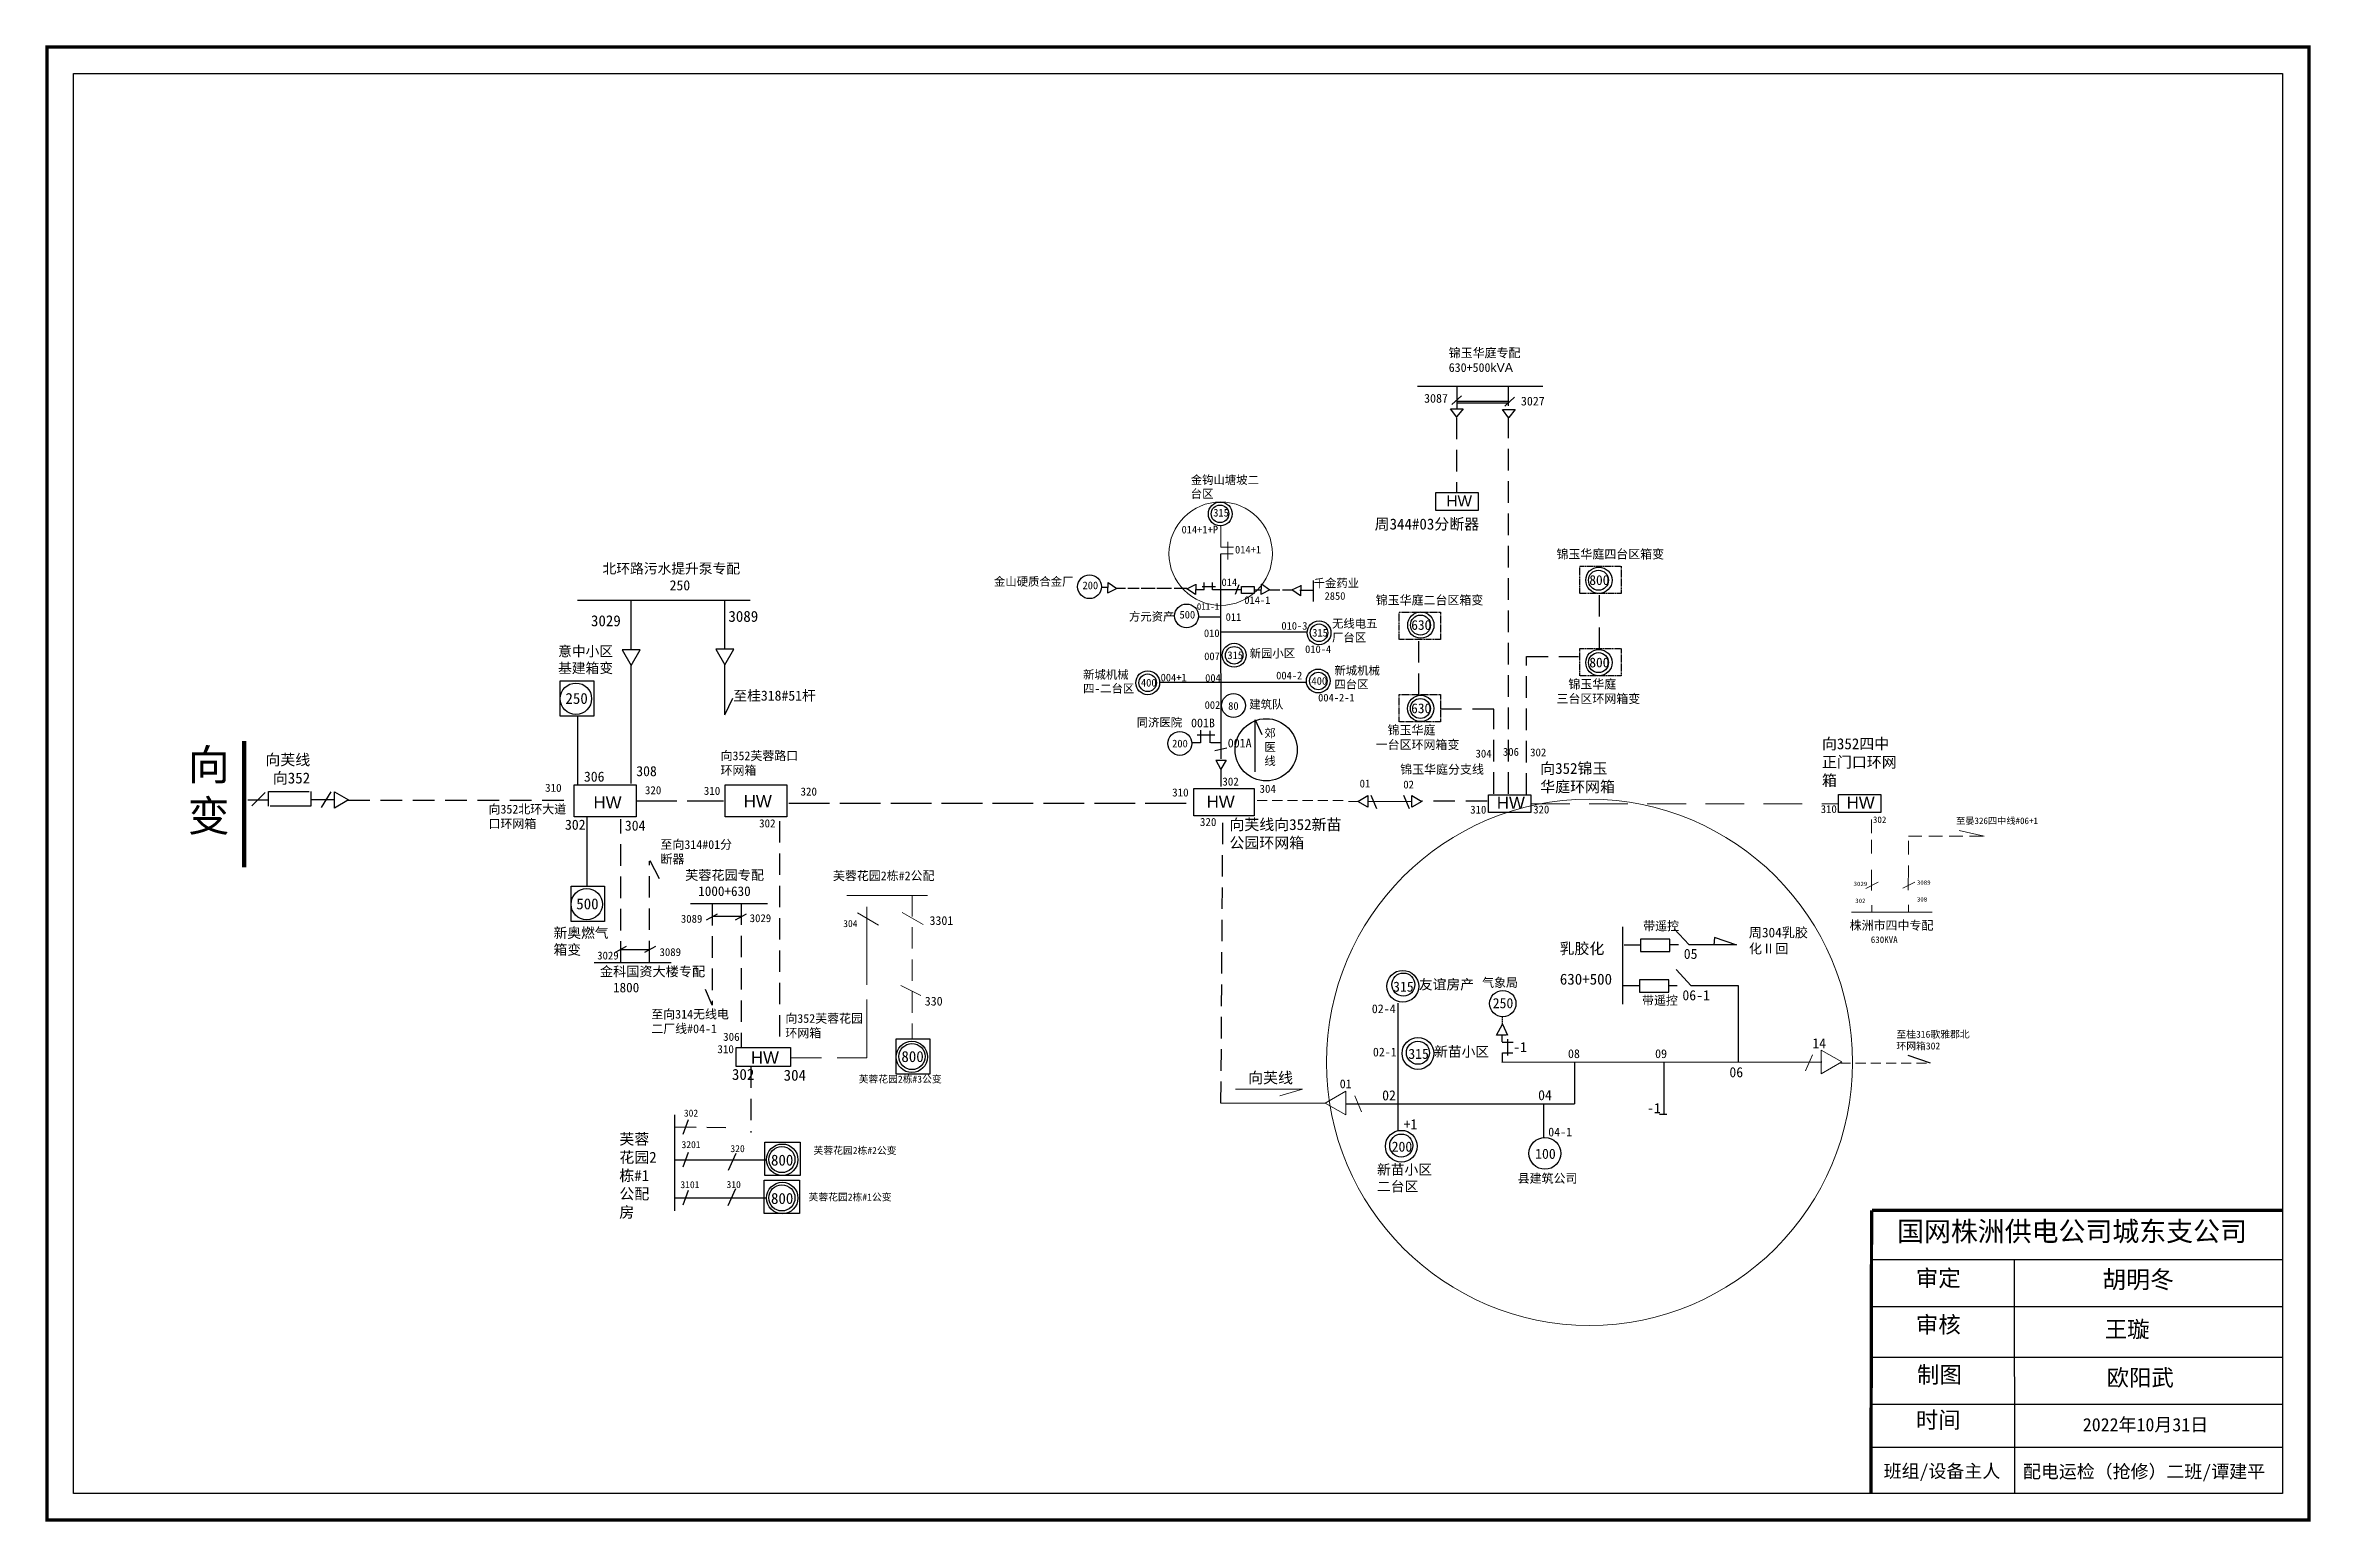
# Model space of a CAD drawing. Extents: x -26 to 491, y -10 to 326.
import ezdxf

# ---------------------------------------------------------------- set-up
doc = ezdxf.new("R2010")
doc.units = 0
doc.header["$LTSCALE"] = 0.774411
for name, pattern in [('ACAD_ISO02W100', [15, 12, -3]), ('DASHED2', [9.525, 6.35, -3.175]), ('HIDDEN2', [0.1875, 0.125, -0.0625])]:
    doc.linetypes.add(name, pattern=pattern)
doc.layers.get('0').update_dxf_attribs({"linetype": 'CONTINUOUS'})
doc.layers.add('0-RefEdit0', color=7, linetype='CONTINUOUS')
doc.styles.add('字体', font='KTGB2312.ttf', dxfattribs={"height": 2.5})
doc.styles.add('宋体_txtstyle_0.00_0_0', font='')
doc.styles.add('宋体_txtstyle_1.00_0_0', font='SIMSUN.TTC', dxfattribs={"height": 1})
doc.styles.add('宋体_txtstyle_1.50_0_0', font='SIMSUN.TTC', dxfattribs={"height": 1.5})
doc.styles.add('宋体_txtstyle_1.60_0_0', font='', dxfattribs={"height": 1.6})
doc.styles.add('宋体_txtstyle_1.75_0_0', font='SIMSUN.TTC', dxfattribs={"height": 1.748})
doc.styles.add('宋体_txtstyle_1.90_0_0', font='SIMSUN.TTC', dxfattribs={"height": 1.9})
doc.styles.add('宋体_txtstyle_150.00_0_0150', font='SIMSUN.TTC', dxfattribs={"height": 150})
doc.styles.add('宋体_txtstyle_2.00_0_0', font='', dxfattribs={"height": 2})
doc.styles.add('宋体_txtstyle_2.30_0_0', font='', dxfattribs={"height": 2.3})
doc.styles.add('宋体_txtstyle_2.50_0_0', font='SIMSUN.TTC', dxfattribs={"height": 2.5})
doc.styles.add('宋体_txtstyle_200.00_0_0200', font='', dxfattribs={"height": 200})
doc.styles.add('宋体_txtstyle_3.00_0_0', font='SIMSUN.TTC', dxfattribs={"height": 3})
doc.styles.add('宋体_txtstyle_3.75_0_0', font='SIMSUN.TTC', dxfattribs={"height": 3.750521})
doc.styles.add('宋体_txtstyle_300.00_0_0300', font='SIMSUN.TTC', dxfattribs={"height": 300})
doc.styles.add('宋体_txtstyle_4.00_0_0', font='SIMSUN.TTC', dxfattribs={"height": 4})
doc.styles.add('宋体_txtstyle_4.50_0_0', font='SIMSUN.TTC', dxfattribs={"height": 4.500625})
doc.styles.get('宋体_txtstyle_0.00_0_0').set_extended_font_data('宋体')
doc.styles.get('宋体_txtstyle_1.60_0_0').set_extended_font_data('宋体')
doc.styles.get('宋体_txtstyle_2.00_0_0').set_extended_font_data('宋体')
doc.styles.get('宋体_txtstyle_2.30_0_0').set_extended_font_data('宋体')
doc.styles.get('宋体_txtstyle_200.00_0_0200').set_extended_font_data('宋体')

msp = doc.modelspace()

# ---------------------------------------------------------------- linework, layer by layer
at = {"color": 0, "linetype": 'Continuous'}
for p, q in [((286.86, 248.51), (315.42, 248.51)), ((295.84, 248.48), (295.84, 243.34)), ((295.82, 241.4), (294.35, 243.37)), ((294.35, 243.37), (297.3, 243.37)), ((296.93, 246.3), (294.72, 244.3)), ((297.3, 243.37), (295.82, 241.56)), ((296.06, 245.05), (307.65, 245.05)), ((296.06, 244.67), (307.65, 244.67)), ((306.22, 243.19), (309.17, 243.19)), ((307.7, 241.22), (306.22, 243.19)), ((309, 245.96), (306.8, 243.96)), ((309.17, 243.19), (307.7, 241.39)), ((95.23, 199.68), (134.65, 199.68)), ((107.46, 188.58), (107.46, 199.55)), ((128.83, 188.72), (128.83, 199.7)), ((107.45, 157.87), (107.45, 184.9)), ((128.83, 173.54), (128.83, 185.04)), ((138.61, 130.45), (121.05, 130.45)), ((124.63, 126.81), (127.15, 128.18)), ((132.42, 127.51), (125.96, 127.51)), ((131.27, 126.81), (133.79, 128.18)), ((106.36, 120.71), (103.84, 119.33)), ((105.22, 120.01), (111.68, 120.01)), ((113, 120.71), (110.49, 119.33)), ((99.03, 117.07), (116.59, 117.07))]:
    msp.add_line(p, q, dxfattribs=at)
at = {"color": 0, "linetype": 'DASHED2'}
for p, q in [((307.63, 155.52), (307.63, 248.51)), ((328.4, 188.57), (328.4, 201.06)), ((311.72, 186.81), (323.62, 186.81)), ((311.73, 155.31), (311.73, 186.81)), ((304.3, 155.52), (304.3, 174.86)), ((105.09, 116.98), (105.09, 149.76)), ((111.65, 117.09), (111.65, 140.2)), ((125.99, 130.43), (125.99, 107.32)), ((132.55, 130.54), (132.55, 97.76)), ((134.78, 93.35), (134.78, 78.26))]:
    msp.add_line(p, q, dxfattribs=at)
at = {"linetype": 'DASHED2'}
for p, q in [((295.77, 241.34), (295.77, 224.31)), ((287.17, 178.08), (287.17, 190.57)), ((304.3, 174.86), (292, 174.86)), ((241.96, 161.16), (241.96, 157.23)), ((42.94, 154.07), (94.2, 154.07)), ((242.03, 85), (242.47, 150.51)), ((302.77, 153.84), (287.84, 153.82)), ((141.29, 149.31), (141.29, 97.9)), ((117.36, 79.57), (129.1, 79.45))]:
    msp.add_line(p, q, dxfattribs=at)
at = {"color": 7, "linetype": 'Continuous', "lineweight": 0, "ltscale": 0.375205}
msp.add_line((241.98, 211.8), (241.98, 216.62), dxfattribs=at)
at = {"color": 7, "linetype": 'Continuous', "lineweight": 0, "ltscale": 0.14588}
for p, q in [((243.63, 213.03), (243.63, 209)), ((241.96, 210.3), (244.83, 210.3)), ((241.98, 211.8), (244.87, 211.8))]:
    msp.add_line(p, q, dxfattribs=at)
at = {"linetype": 'Continuous'}
for p, q in [((242, 202.51), (241.96, 210.3)), ((216.27, 202.58), (214.91, 202.58)), ((216.25, 201.29), (216.33, 203.7)), ((216.33, 203.7), (218.29, 202.34)), ((218.29, 202.34), (216.33, 201.37)), ((220.27, 202.37), (218.18, 202.37)), ((223.39, 202.37), (220.79, 202.37)), ((226.98, 202.37), (223.85, 202.37)), ((230.73, 202.37), (227.38, 202.37)), ((234.26, 202.37), (231.37, 202.37)), ((234.23, 202.31), (236.19, 203.29)), ((236.19, 200.96), (234.23, 202.31)), ((236.28, 203.37), (236.19, 200.96)), ((238.21, 202.08), (236.47, 202.08)), ((237.75, 202.83), (240.81, 202.83)), ((238.21, 202.08), (238.21, 203.75)), ((240.06, 202.08), (240.06, 203.75)), ((241.97, 202.08), (240.06, 202.08)), ((246.66, 202.08), (242.12, 202.08)), ((245.31, 201.06), (246.17, 203.29)), ((249.63, 202.08), (251.19, 202.08)), ((251.16, 200.96), (251.24, 203.37)), ((251.24, 203.41), (253.2, 202.06)), ((253.2, 202.06), (251.24, 201.08)), ((253.21, 202.03), (255.47, 202.03)), ((256.1, 202.03), (258.19, 202.03)), ((258.21, 202.03), (260.17, 203)), ((260.17, 200.67), (258.21, 202.03)), ((262.95, 201.9), (260.04, 201.9)), ((260.26, 203.08), (260.17, 200.67)), ((263.15, 199.37), (263.15, 204.16)), ((236.85, 195.92), (242, 195.92)), ((241.98, 192.47), (261.64, 192.47)), ((128.86, 173.52), (130.7, 177.36)), ((95.21, 173.34), (95.21, 157.63)), ((249.85, 160.56), (249.85, 172.4)), ((249.85, 172.4), (251.38, 169.09)), ((237.34, 167.13), (235.34, 167.13)), ((236.61, 168.96), (240.63, 168.96)), ((237.34, 170.05), (237.34, 167.13)), ((239.53, 167.13), (239.53, 169.87)), ((242.09, 167.13), (239.72, 167.13)), ((240.59, 165.37), (243.4, 166.01)), ((240.83, 163.17), (243.24, 163.17)), ((241.96, 161.16), (240.91, 163.09)), ((243.24, 163.17), (241.96, 161.16)), ((23.96, 155.79), (20.97, 152.79)), ((36.87, 152.37), (39.06, 155.99)), ((39.78, 152.22), (39.78, 155.99)), ((39.78, 155.99), (43.01, 154.17)), ((34.41, 154.24), (39.67, 154.24)), ((43.01, 154.17), (39.78, 152.22)), ((97.37, 150.17), (97.37, 134.46)), ((111.7, 140.31), (113.83, 136.19)), ((125.99, 107.32), (124.44, 110.93)), ((117.34, 82.28), (117.34, 60.39)), ((120.45, 81.17), (119.27, 77.8)), ((120.45, 73.72), (119.27, 70.34)), ((131.37, 73.5), (129.63, 69.58)), ((117.36, 72.01), (128.11, 72.01)), ((128.11, 72.01), (138.31, 72.01)), ((117.36, 63.36), (128.11, 63.36)), ((120.45, 65.07), (119.27, 61.69)), ((128.11, 63.36), (138.31, 63.36)), ((131.27, 65.44), (129.52, 61.52)), ((390.51, 49.28), (484.07, 49.28)), ((422.98, 49.27), (423.06, -4.05)), ((390.51, 38.62), (484.07, 38.62)), ((390.51, 27), (484.07, 27)), ((390.51, 16.34), (484.07, 16.34)), ((390.63, 6.49), (484.19, 6.49))]:
    msp.add_line(p, q, dxfattribs=at)
for p, q in [((242.04, 163.49), (241.97, 202.5)), ((242.11, 181.01), (261.33, 181.01)), ((276.21, 155.21), (277.52, 152.15)), ((283.63, 155.2), (284.94, 152.14))]:
    msp.add_line(p, q)
at = {"linetype": 'ByBlock'}
msp.add_line((241.97, 180.94), (227.89, 180.94), dxfattribs=at)
at = {"linetype": 'ACAD_ISO02W100'}
for p, q in [((24.72, 154.06), (20.04, 154.06)), ((108.62, 153.92), (128.54, 153.92)), ((143.45, 153.41), (235.32, 153.41))]:
    msp.add_line(p, q, dxfattribs=at)
at = {"linetype": 'DASHED2', "lineweight": 0, "ltscale": 0.469727}
for p, q in [((250.25, 153.97), (270.71, 153.97)), ((273.26, 153.79), (271.11, 153.8))]:
    msp.add_line(p, q, dxfattribs=at)
at = {"linetype": 'Continuous', "lineweight": 0, "ltscale": 0.459893}
msp.add_line((285.56, 153.81), (275.57, 153.81), dxfattribs=at)
at = {"color": 7, "linetype": 'DASHED2', "lineweight": 0, "ltscale": 1.798298}
msp.add_line((312.74, 153.26), (382.89, 153.26), dxfattribs=at)
at = {"color": 7, "linetype": 'DASHED2', "lineweight": 0, "ltscale": 0.629574}
for p, q in [((390.43, 141.92), (390.43, 151.3)), ((398.85, 141.7), (398.85, 145.84)), ((398.85, 145.84), (416.1, 145.84))]:
    msp.add_line(p, q, dxfattribs=at)
at = {"color": 7, "linetype": 'Continuous', "lineweight": 0, "ltscale": 0.539758}
msp.add_line((416.1, 145.84), (410.42, 147.17), dxfattribs=at)
at = {"color": 7, "linetype": 'Continuous', "lineweight": 0, "ltscale": 0.282534}
for p, q in [((391.96, 135.34), (389.16, 133.93)), ((400.34, 135.41), (397.54, 133.99))]:
    msp.add_line(p, q, dxfattribs=at)
at = {"color": 7, "linetype": 'DASHED2', "lineweight": 0, "ltscale": 0.494567}
msp.add_line((390.44, 135.76), (390.44, 139.04), dxfattribs=at)
at = {"color": 7, "linetype": 'Continuous', "lineweight": 0, "ltscale": 0.91541}
for p, q in [((390.44, 135.76), (390.44, 133.46)), ((398.85, 139.16), (398.82, 133.52))]:
    msp.add_line(p, q, dxfattribs=at)
at = {"color": 7, "linetype": 'Continuous', "lineweight": 0, "ltscale": 1.436854}
msp.add_line((156.65, 132.35), (175.05, 132.35), dxfattribs=at)
at = {"color": 7, "linetype": 'ACAD_ISO02W100', "lineweight": 0, "ltscale": 1.436854}
for p, q in [((161.26, 116.41), (161.26, 132.21)), ((161.26, 95.28), (161.26, 116.41))]:
    msp.add_line(p, q, dxfattribs=at)
at = {"color": 7, "linetype": 'DASHED2', "lineweight": 0, "ltscale": 0.992415}
msp.add_line((171.61, 132.41), (171.61, 99.59), dxfattribs=at)
at = {"color": 7, "linetype": 'Continuous', "lineweight": 0, "ltscale": 1.121423}
for p, q in [((390.48, 130.15), (390.48, 128.51)), ((398.86, 130.22), (398.86, 128.58)), ((385.85, 128.54), (404.28, 128.5))]:
    msp.add_line(p, q, dxfattribs=at)
at = {"color": 7, "linetype": 'Continuous', "lineweight": 0, "ltscale": 0.992415}
for p, q in [((163.87, 125.58), (159.11, 128.36)), ((174.09, 125.69), (169.32, 128.47)), ((173.59, 109.52), (169.03, 111.8))]:
    msp.add_line(p, q, dxfattribs=at)
at = {"color": 0, "linetype": 'Continuous', "ltscale": 3.069814}
for p, q in [((333.71, 107.54), (333.71, 125.17)), ((337.73, 120.98), (333.99, 120.98)), ((337.5, 111.75), (333.76, 111.75)), ((282.48, 78.82), (282.48, 107.81)), ((304.87, 100.47), (306.28, 103)), ((307.2, 100.47), (304.87, 100.47)), ((306.16, 98.85), (308.69, 98.85)), ((306.18, 98.95), (306.18, 100.47)), ((306.28, 103), (307.4, 100.47)), ((307.38, 99.56), (307.38, 95.82)), ((306.21, 96.42), (306.21, 94.26)), ((306.26, 96.42), (308.59, 96.42)), ((322.67, 94.28), (322.67, 84.79)), ((270.68, 84.82), (322.69, 84.83))]:
    msp.add_line(p, q, dxfattribs=at)
at = {"linetype": 'Continuous', "ltscale": 3.069814}
for p, q in [((348.82, 121.05), (345.38, 124.72)), ((346.39, 121.05), (344.45, 121.05)), ((359.6, 121.05), (348.82, 121.05)), ((354.6, 122.74), (354.43, 121)), ((359.68, 121), (354.6, 122.74)), ((349.31, 111.74), (345.87, 115.42)), ((346.12, 111.74), (344.37, 111.75)), ((360.09, 111.74), (349.31, 111.74)), ((360.09, 94.42), (360.09, 111.74)), ((403.86, 94.1), (398.78, 95.84)), ((343.77, 82.37), (342.04, 82.37))]:
    msp.add_line(p, q, dxfattribs=at)
at = {"color": 7, "linetype": 'DASHED2', "lineweight": 0, "ltscale": 1.436854}
msp.add_line((143.87, 95.28), (161.26, 95.28), dxfattribs=at)
at = {"color": 7, "ltscale": 3.069814}
msp.add_line((379.1, 94.29), (306.1, 94.28), dxfattribs=at)
at = {"ltscale": 3.069814}
msp.add_line((343.05, 94.34), (343.05, 82.37), dxfattribs=at)
at = {"color": 7, "linetype": 'DASHED2', "lineweight": 0, "ltscale": 1.280363}
msp.add_line((376.93, 96.02), (375.36, 92.35), dxfattribs=at)
at = {"color": 7, "linetype": 'DASHED2', "lineweight": 0, "ltscale": 0.469727}
msp.add_line((383.34, 94.08), (403.81, 94.08), dxfattribs=at)
at = {"color": 7, "linetype": 'Continuous', "lineweight": 0, "ltscale": 1.250062}
for p, q in [((245.35, 88.13), (260.6, 88.13)), ((260.6, 88.13), (255.47, 86.63))]:
    msp.add_line(p, q, dxfattribs=at)
at = {"color": 7, "linetype": 'Continuous', "lineweight": 0, "ltscale": 3.069814}
msp.add_line((265.82, 85), (242.03, 85), dxfattribs=at)
at = {"color": 7, "linetype": 'DASHED2', "lineweight": 0, "ltscale": 3.069814}
msp.add_line((272.53, 86.66), (274.1, 82.98), dxfattribs=at)
at = {"color": 0, "ltscale": 3.069814}
msp.add_line((315.57, 84.83), (315.57, 77.24), dxfattribs=at)
at = {"linetype": 'Continuous', "const_width": 0.75}
msp.add_lwpolyline([(-25.79, 325.88), (490.24, 325.88), (490.24, -10.12), (-25.79, -10.12)], close=True, dxfattribs=at)
at = {"linetype": 'Continuous'}
for points in [[(-19.72, 319.81), (484.17, 319.81), (484.17, -4.05), (-19.72, -4.05)], [(291.04, 224.23), (300.68, 224.23), (300.68, 220.18), (291.04, 220.18)], [(246.69, 202.85), (249.63, 202.85), (249.63, 201.22), (246.69, 201.22)], [(98.96, 181.33), (98.96, 173.23), (91.3, 173.23), (91.3, 181.33)], [(94.5, 157.61), (108.6, 157.61), (108.6, 150.3), (94.5, 150.3)], [(128.9, 157.57), (143.01, 157.57), (143.01, 150.26), (128.9, 150.26)], [(235.82, 156.74), (249.61, 156.74), (249.61, 150.47), (235.82, 150.47)], [(101.42, 134.48), (101.42, 126.38), (93.77, 126.38), (93.77, 134.48)], [(175.59, 99.65), (175.59, 91.55), (167.94, 91.55), (167.94, 99.65)], [(137.94, 76.08), (146.05, 76.08), (146.05, 68.43), (137.94, 68.43)], [(137.81, 67.42), (145.91, 67.42), (145.91, 59.77), (137.81, 59.77)]]:
    msp.add_lwpolyline(points, close=True, dxfattribs=at)
at = {"color": 0, "linetype": 'Continuous'}
for points in [[(107.47, 184.82), (109.54, 188.4), (105.4, 188.4)], [(128.85, 184.97), (130.91, 188.55), (126.78, 188.55)], [(303.09, 155.29), (312.74, 155.29), (312.74, 151.24), (303.09, 151.24)], [(382.89, 155.35), (392.54, 155.35), (392.54, 151.3), (382.89, 151.3)]]:
    msp.add_lwpolyline(points, close=True, dxfattribs=at)
at = {"linetype": 'Continuous'}
for points, const_width in [([(19.17, 167.56), (19.19, 138.74)], 1), ([(390.45, 60.54), (390.3, -4.05)], 0.75), ([(390.51, 60.54), (484.07, 60.54)], 0.75)]:
    msp.add_lwpolyline(points, dxfattribs=dict(at, const_width=const_width))
at = {"linetype": 'ACAD_ISO02W100'}
msp.add_lwpolyline([(34.4, 156.07), (34.4, 152.73), (24.72, 152.73), (24.72, 156.07)], close=True, dxfattribs=at)
for points in [[(273.26, 153.79), (275.56, 155.12), (275.56, 152.46)], [(287.86, 153.81), (285.56, 152.48), (285.56, 155.14)]]:
    msp.add_lwpolyline(points, close=True)
at = {"linetype": 'Continuous', "ltscale": 3.069814}
for points in [[(344.45, 122.35), (337.73, 122.35), (337.73, 119.53), (344.45, 119.53)], [(344.22, 113.13), (337.5, 113.13), (337.5, 110.3), (344.22, 110.3)]]:
    msp.add_lwpolyline(points, close=True, dxfattribs=at)
at = {"color": 0}
msp.add_lwpolyline([(131.47, 97.68), (143.82, 97.68), (143.82, 93.35), (131.47, 93.35)], close=True, dxfattribs=at)
at = {"color": 7, "linetype": 'Continuous', "lineweight": 0, "ltscale": 1.280363}
msp.add_lwpolyline([(383.64, 94.37), (378.97, 97.07), (378.97, 91.68)], close=True, dxfattribs=at)
at = {"color": 7, "linetype": 'Continuous', "lineweight": 0, "ltscale": 3.069814}
msp.add_lwpolyline([(265.82, 85), (270.49, 87.7), (270.49, 82.31)], close=True, dxfattribs=at)
at = {"color": 12, "linetype": 'Continuous', "lineweight": 0, "ltscale": 0.625342, "true_color": 0xc00000}
msp.add_circle((241.96, 210.3), 11.79, dxfattribs=at)
at = {"linetype": 'Continuous'}
for centre, radius in [((241.87, 219.36), 2.72), ((241.79, 219.39), 2), ((212.05, 202.77), 2.72), ((234.18, 196.09), 2.72), ((264.4, 192.26), 2.72), ((264.4, 192.26), 2), ((245.04, 187.13), 2.72), ((245.04, 187.13), 2), ((225.32, 180.86), 2.72), ((225.32, 180.86), 2), ((264.22, 181.26), 2.72), ((264.22, 181.26), 2), ((94.87, 177.21), 3.58), ((244.87, 175.66), 2.72), ((232.64, 167.02), 2.72), ((97.34, 130.35), 3.58), ((171.51, 95.52), 3.58), ((171.54, 95.6), 2.98), ((141.94, 72.07), 3.58), ((141.86, 72.1), 2.98), ((141.94, 63.33), 3.58), ((141.86, 63.36), 2.98)]:
    msp.add_circle(centre, radius, dxfattribs=at)
at = {"color": 0}
for centre, radius in [((328.24, 204.24), 3), ((328.15, 204.24), 2.28), ((328.24, 185.45), 3), ((328.15, 185.45), 2.28)]:
    msp.add_circle(centre, radius, dxfattribs=at)
for centre, radius in [((287.62, 194.01), 3), ((287.54, 194.01), 2.28), ((287.6, 174.99), 3), ((287.51, 174.99), 2.28)]:
    msp.add_circle(centre, radius)
at = {"color": 12, "linetype": 'Continuous', "true_color": 0xc00000}
msp.add_circle((252.34, 165.57), 7.09, dxfattribs=at)
at = {"color": 12, "linetype": 'Continuous', "lineweight": 0, "ltscale": 1.250062, "true_color": 0xc00000}
msp.add_circle((326.1, 94.28), 60, dxfattribs=at)
at = {"color": 0, "linetype": 'Continuous'}
for centre, radius in [((283.5, 111.63), 3.63), ((283.63, 112.02), 2.63), ((286.97, 96.31), 3.63), ((286.96, 96.47), 2.63), ((283.17, 75.14), 3.63), ((283.15, 75.3), 2.63), ((315.92, 73.51), 3.63)]:
    msp.add_circle(centre, radius, dxfattribs=at)
at = {"color": 0, "ltscale": 3.069814}
msp.add_circle((306.32, 107.67), 3, dxfattribs=at)
at = {"layer": '0-RefEdit0', "color": 0, "linetype": 'HIDDEN2', "ltscale": 3.069814}
msp.add_line((306.23, 102.97), (306.23, 104.75), dxfattribs=at)
at = {"layer": '0-RefEdit0', "color": 0, "linetype": 'HIDDEN2', "ltscale": 2}
for points in [[(323.91, 207.45), (333.3, 207.45), (333.3, 201.25), (323.91, 201.25)], [(323.91, 188.65), (333.3, 188.65), (333.3, 182.45), (323.91, 182.45)]]:
    msp.add_lwpolyline(points, close=True, dxfattribs=at)
at = {"layer": '0-RefEdit0', "linetype": 'HIDDEN2', "ltscale": 2}
for points in [[(282.67, 196.96), (292.07, 196.96), (292.07, 190.76), (282.67, 190.76)], [(282.67, 178.16), (292.07, 178.16), (292.07, 171.97), (282.67, 171.97)]]:
    msp.add_lwpolyline(points, close=True, dxfattribs=at)

# ---------------------------------------------------------------- texts
at = {"color": 0, "attachment_point": 1, "style": '宋体_txtstyle_0.00_0_0'}
for s, insert, char_height, width in [('{\\H0.8696x;锦玉华庭专配\\P630+500\\fArial|b0|i0|c0|p32;kVA\\fSimSun|b0|i0|c134|p2;}', (293.98, 257.09), 2.3, 26.9015), ('{\\fSimSun|b0|i0|c134|p2;\\H0.8x;3087}', (288.36, 246.73), 2.5, 15.1529), ('{\\fSimSun|b0|i0|c134|p2;\\H0.8x;3027}', (310.45, 246.1), 2.5, 15.1529), ('{\\H0.8696x;锦玉华庭四台区箱变}', (318.56, 211.19), 2.3, 26.9015), ('{\\fNSimSun|b0|i0|c134|p49;800}', (326.06, 205.4), 2.2343, 14.7466), ('{\\fNSimSun|b0|i0|c134|p49;800}', (326.06, 186.6), 2.2343, 14.7466), ('  锦玉华庭\\P三台区环网箱变', (318.56, 181.54), 2, 21.2793), ('向352芙蓉路口环网箱', (127.87, 165.2), 2, 18.9878), ('{\\fArial|b0|i0|c0|p32;HW}', (133.16, 155.22), 2.75, 8.399), ('向352北环大道口环网箱', (74.93, 153.02), 2, 18.9878), ('{\\fArial|b0|i0|c0|p32;HW}', (98.89, 154.95), 2.75, 8.399), ('至向314#01分断器', (114.16, 144.96), 2, 18.9878), ('{\\fSimSun|b0|i0|c134|p2;\\H0.88x;  芙蓉花园专配\\P    1000+630}', (116.79, 138.09), 2.5, 26.5534), ('{\\fSimSun|b0|i0|c134|p2;\\H0.72x;3089}', (118.82, 127.92), 2.5, 21.8167), ('{\\fSimSun|b0|i0|c134|p2;\\H0.72x;3029}', (134.52, 128.06), 2.5, 21.8167), ('{\\fSimSun|b0|i0|c134|p2;\\H0.72x;3029}', (99.73, 119.54), 2.5, 21.8167), ('{\\fSimSun|b0|i0|c134|p2;\\H0.72x;3089}', (113.95, 120.33), 2.5, 21.8167), ('\\pt15;{\\H0.88x;  金科国资大楼专配\\P\\ptz;    1800}', (97.35, 116.11), 2.5, 28.9079), ('630+500', (319.33, 114.5), 2.5, 15.1529), ('315', (281.29, 112.69), 2.3, 13.3729), ('友谊房产', (287.18, 113.2), 2.3, 16.4292), ('至向314无线电二厂线#04-1', (112.06, 106.27), 2, 18.9878), ('向352芙蓉花园环网箱', (142.65, 105.29), 2, 18.9878), ('新苗小区', (290.65, 97.87), 2.3, 16.4292), ('{\\fSimSun|b0|i0|c134|p2;-1}', (308.68, 98.9), 2.3, 4.8377), ('{\\fArial|b0|i0|c0|p32;HW}', (134.79, 96.76), 2.75, 8.399), ('315', (284.76, 97.37), 2.3, 13.3729), ('{\\fSimSun|b0|i0|c134|p2;+1}', (283.69, 81.31), 2.3, 4.8377), ('{\\fSimSun|b0|i0|c134|p2;200}', (280.96, 76.2), 2.3, 13.3729), ('100', (313.7, 74.57), 2.3, 13.3729), ('{\\fSimSun|b0|i0|c134|p2;新苗小区二台区}', (277.62, 70.97), 2.3, 13.7046)]:
    msp.add_mtext(s, dxfattribs=dict(at, insert=insert, char_height=char_height, width=width))
at = {"attachment_point": 1}
for s, insert, char_height, width, style in [('金钩山塘坡二台区', (235.14, 228.08), 1.9, 15.9951, '宋体_txtstyle_0.00_0_0'), ('{\\fArial|b0|i0|c0|p32;\\H1.563x;HW}', (293.47, 223.58), 1.6, 17.5774, '宋体_txtstyle_0.00_0_0'), ('315', (240.26, 220.52), 1.748, 3.6767, '宋体_txtstyle_0.00_0_0'), ('  周344#03分断器', (273.68, 218.31), 2.5, 33.4706, '宋体_txtstyle_0.00_0_0'), ('014+1+P', (233.03, 216.66), 1.748, 12.4862, '宋体_txtstyle_0.00_0_0'), ('014+1', (245.23, 212.09), 1.748, 12.4862, '宋体_txtstyle_0.00_0_0'), ('金山硬质合金厂', (190.23, 204.88), 1.9, 20.1945, '宋体_txtstyle_0.00_0_0'), ('200', (210.44, 203.94), 1.748, 3.6767, '宋体_txtstyle_0.00_0_0'), ('014', (242.15, 204.65), 1.748, 12.4862, '宋体_txtstyle_0.00_0_0'), ('千金药业', (263.17, 204.53), 1.9, 15.9951, '宋体_txtstyle_0.00_0_0'), ('{\\fSimSun|b0|i0|c134|p2;方元资产}', (221.04, 196.9), 1.9, 15.5636, '宋体_txtstyle_0.00_0_0'), ('500', (232.57, 197.26), 1.748, 3.6767, '宋体_txtstyle_0.00_0_0'), ('011-1', (236.52, 199), 1.5, 3.6767, '宋体_txtstyle_1.50_0_0'), ('011', (243.09, 196.72), 1.748, 3.6767, '宋体_txtstyle_0.00_0_0'), ('014-1', (247.35, 200.58), 1.748, 12.4862, '宋体_txtstyle_0.00_0_0'), ('2850', (265.66, 201.53), 1.748, 3.6767, '宋体_txtstyle_0.00_0_0'), ('{\\H0.8696x;锦玉华庭二台区箱变}', (277.32, 200.7), 2.3, 26.9015, '宋体_txtstyle_0.00_0_0'), ('010', (238.14, 193.03), 1.748, 3.6767, '宋体_txtstyle_0.00_0_0'), ('010-3', (255.81, 194.71), 1.748, 3.6767, '宋体_txtstyle_0.00_0_0'), ('315', (262.85, 193.14), 1.748, 3.6767, '宋体_txtstyle_0.00_0_0'), ('无线电五厂台区', (267.36, 195.3), 1.9, 11.5862, '宋体_txtstyle_0.00_0_0'), ('{\\fNSimSun|b0|i0|c134|p49;630}', (285.44, 195.16), 2.2343, 14.7466, '宋体_txtstyle_0.00_0_0'), ('007', (238.2, 187.77), 1.748, 3.6767, '宋体_txtstyle_0.00_0_0'), ('315', (243.49, 188.01), 1.748, 3.6767, '宋体_txtstyle_0.00_0_0'), ('新园小区', (248.56, 188.5), 1.9, 15.9951, '宋体_txtstyle_0.00_0_0'), ('010-4', (261.22, 189.39), 1.748, 3.6767, '宋体_txtstyle_0.00_0_0'), ('{\\fSimSun|b0|i0|c134|p2;新城机械四-二台区}', (210.58, 183.66), 1.9, 11.773, '宋体_txtstyle_0.00_0_0'), ('400', (223.77, 181.74), 1.748, 3.6767, '宋体_txtstyle_0.00_0_0'), ('004+1', (228.26, 182.93), 1.748, 3.6767, '宋体_txtstyle_0.00_0_0'), ('004', (238.42, 182.82), 1.748, 3.6767, '宋体_txtstyle_0.00_0_0'), ('004-2', (254.62, 183.39), 1.748, 3.6767, '宋体_txtstyle_0.00_0_0'), ('400', (262.67, 182.15), 1.748, 3.6767, '宋体_txtstyle_1.75_0_0'), ('新城机械四台区', (267.91, 184.6), 1.9, 12.4862, '宋体_txtstyle_0.00_0_0'), ('250', (92.48, 178.53), 2.5, 4.8377, '宋体_txtstyle_0.00_0_0'), ('002', (238.3, 176.65), 1.748, 12.4862, '宋体_txtstyle_0.00_0_0'), ('80', (243.67, 176.44), 1.748, 3.6767, '宋体_txtstyle_0.00_0_0'), ('建筑队', (248.48, 176.87), 1.9, 12.4862, '宋体_txtstyle_0.00_0_0'), ('004-2-1', (264.19, 178.34), 1.748, 3.6767, '宋体_txtstyle_0.00_0_0'), ('{\\fNSimSun|b0|i0|c134|p49;630}', (285.42, 176.15), 2.2343, 14.7466, '宋体_txtstyle_0.00_0_0'), ('同济医院', (222.8, 172.75), 1.9, 12.4862, '宋体_txtstyle_0.00_0_0'), ('001B', (235.2, 172.7), 2, 16.1729, '宋体_txtstyle_0.00_0_0'), ('  锦玉华庭\\P一台区环网箱变', (277.32, 171.06), 2, 21.2793, '宋体_txtstyle_0.00_0_0'), ('200', (230.89, 167.87), 1.748, 3.6767, '宋体_txtstyle_0.00_0_0'), ('001A', (243.57, 168.11), 2, 16.1729, '宋体_txtstyle_0.00_0_0'), ('锦玉华庭分支线', (282.92, 162.09), 2, 21.2793, '宋体_txtstyle_0.00_0_0'), ('{\\fSimSun|b0|i0|c134|p2;310}', (87.85, 157.82), 1.84, 4.8234, '宋体_txtstyle_0.00_0_0'), ('{\\fSimSun|b0|i0|c134|p2;320}', (110.61, 157.27), 1.84, 4.8234, '宋体_txtstyle_0.00_0_0'), ('{\\fSimSun|b0|i0|c134|p2;310}', (124.05, 157.13), 1.84, 4.8234, '宋体_txtstyle_0.00_0_0'), ('{\\fSimSun|b0|i0|c134|p2;320}', (146.11, 156.96), 1.84, 4.8234, '宋体_txtstyle_0.00_0_0'), ('{\\fSimSun|b0|i0|c134|p2;310}', (230.89, 156.76), 1.84, 4.8234, '宋体_txtstyle_0.00_0_0'), ('{\\fArial|b0|i0|c0|p32;HW}', (238.76, 155.1), 2.75, 8.399, '宋体_txtstyle_0.00_0_0'), ('{\\fSimSun|b0|i0|c134|p2;302}', (242.34, 159.24), 1.84, 4.8234, '宋体_txtstyle_0.00_0_0'), ('{\\fSimSun|b0|i0|c134|p2;304}', (250.81, 157.59), 1.84, 4.8234, '宋体_txtstyle_0.00_0_0'), ('{\\H0.72x;01}', (273.65, 158.77), 2.5, 21.8167, '宋体_txtstyle_0.00_0_0'), ('{\\H0.72x;02}', (283.61, 158.54), 2.5, 21.8167, '宋体_txtstyle_0.00_0_0'), ('{\\fSimSun|b0|i0|c134|p2;320}', (237.23, 150.02), 1.84, 4.8234, '宋体_txtstyle_0.00_0_0'), ('{\\fSimSun|b0|i0|c134|p2;向芙线向352新苗公园环网箱}', (243.95, 149.77), 2.5, 25.9984, '宋体_txtstyle_0.00_0_0'), ('{\\fArial|b0|i0|c0|p32;HW}', (304.96, 154.86), 2.75, 8.399, '宋体_txtstyle_0.00_0_0'), ('{\\fArial|b0|i0|c0|p32;HW}', (384.76, 154.91), 2.75, 8.399, '宋体_txtstyle_0.00_0_0'), ('{\\fSimSun|b0|i0|c134|p2;302}', (136.66, 149.71), 1.84, 4.8234, '宋体_txtstyle_0.00_0_0'), ('500', (94.95, 131.68), 2.5, 4.8377, '宋体_txtstyle_0.00_0_0'), ('带遥控', (338.34, 126.38), 2, 16.4292, '宋体_txtstyle_0.00_0_0'), ('{\\fSimSun|b0|i0|c134|p2;\\H0.88x;周304乳胶化Ⅱ回}', (362.45, 124.99), 2.5, 16.4292, '宋体_txtstyle_0.00_0_0'), ('05', (347.6, 120.17), 2.3, 10.9633, '宋体_txtstyle_0.00_0_0'), ('气象局', (301.59, 113.44), 2, 16.4292, '宋体_txtstyle_2.00_0_0'), ('250', (304.02, 108.93), 2.3, 4.8377, '宋体_txtstyle_2.30_0_0'), ('带遥控', (338.08, 109.4), 2, 16.4292, '宋体_txtstyle_0.00_0_0'), ('06-1', (347.29, 110.74), 2.3, 4.8377, '宋体_txtstyle_0.00_0_0'), ('{\\fSimSun|b0|i0|c134|p2;306}', (128.46, 101.02), 1.84, 4.8234, '宋体_txtstyle_0.00_0_0'), ('{\\fSimSun|b0|i0|c134|p2;310}', (127.15, 98.21), 1.84, 4.8234, '宋体_txtstyle_0.00_0_0'), ('800', (169.12, 96.85), 2.5, 4.8377, '宋体_txtstyle_0.00_0_0'), ('06', (358.01, 93.18), 2.3, 4.8377, '宋体_txtstyle_0.00_0_0'), ('-1', (339.23, 84.98), 2.3, 4.8377, '宋体_txtstyle_0.00_0_0'), ('800', (139.37, 73.23), 2.5, 4.8377, '宋体_txtstyle_0.00_0_0'), ('800', (139.37, 64.49), 2.5, 4.8377, '宋体_txtstyle_0.00_0_0')]:
    msp.add_mtext(s, dxfattribs=dict(at, insert=insert, char_height=char_height, width=width, style=style))
at = {"linetype": 'Continuous'}
for s, insert, char_height, width, attachment_point, style in [('{\\fSimSun|b0|i0|c134|p2;\\C0;北环路污水提升泵专配\\P\\pi15.298;250}', (100.95, 208.07), 2.3, 35.1707, 1, '字体'), ('{\\fSimSun|b0|i0|c134|p2;3089}', (129.66, 197.25), 2.5, 28.7333, 1, '字体'), ('{\\fSimSun|b0|i0|c134|p2;3029}', (98.31, 196.25), 2.5, 28.7333, 1, '字体'), ('{\\fSimSun|b0|i0|c134|p2;\\C0;意中小区基建箱变}', (90.81, 189.2), 2.3, 15.0358, 1, '字体'), ('{\\fSimSun|b0|i0|c134|p2;\\C0;至桂318#51杆}', (130.8, 179.08), 2.3, 35.1707, 1, '字体'), ('{\\fSimSun|b0|i0|c134|p2;向\\P变}', (11.1, 165.65), 7, 46.6545, 2, '宋体_txtstyle_0.00_0_0'), ('{\\fSimSun|b0|i0|c134|p2;向芙线\\P 向352}', (24.03, 164.55), 2.5, 22.8827, 1, '宋体_txtstyle_0.00_0_0'), ('\\pxql;{\\fSimSun|b0|i0|c134|p2;\\C0;306}', (96.7, 160.6), 2.3, 35.1707, 1, '字体'), ('\\pxql;{\\fSimSun|b0|i0|c134|p2;\\C0;308}', (108.64, 161.85), 2.3, 35.1707, 1, '字体'), ('\\pxql;{\\fSimSun|b0|i0|c134|p2;\\C0;302}', (92.38, 149.63), 2.3, 35.1707, 1, '字体'), ('\\pxql;{\\fSimSun|b0|i0|c134|p2;\\C0;304}', (106.04, 149.43), 2.3, 35.1707, 1, '字体'), ('{\\fSimSun|b0|i0|c134|p2;\\C0;新奥燃气箱变}', (89.77, 124.96), 2.3, 15.0358, 1, '字体'), ('302', (130.47, 92.78), 2.5, 6.1108, 1, '宋体_txtstyle_0.00_0_0'), ('304', (142.26, 92.59), 2.5, 6.1108, 1, '宋体_txtstyle_0.00_0_0'), ('芙蓉花园2栋#1公配房', (104.78, 78.04), 2.5, 9.6858, 1, '宋体_txtstyle_0.00_0_0'), ('国网株洲供电公司城东支公司', (396.26, 57.99), 4.5006, 123.044, 1, '宋体_txtstyle_4.50_0_0'), ('审定', (400.55, 46.94), 3.751, 35.1971, 1, '宋体_txtstyle_0.00_0_0'), ('胡明冬', (443.06, 46.75), 4, 35.1971, 1, '宋体_txtstyle_4.00_0_0'), ('审核', (400.55, 36.34), 3.751, 35.1971, 1, '宋体_txtstyle_0.00_0_0'), ('王璇', (443.63, 35.28), 3.751, 35.1971, 1, '宋体_txtstyle_3.75_0_0'), ('制图', (400.8, 24.91), 3.751, 35.1971, 1, '宋体_txtstyle_0.00_0_0'), ('时间', (400.55, 14.59), 3.751, 35.1971, 1, '宋体_txtstyle_0.00_0_0')]:
    msp.add_mtext(s, dxfattribs=dict(at, insert=insert, char_height=char_height, width=width, attachment_point=attachment_point, style=style))
at = {"color": 2, "true_color": 0xffff00, "attachment_point": 1}
for s, insert, char_height, width, style in [('郊医线', (251.93, 170.29), 1.9, 3.5858, '宋体_txtstyle_1.90_0_0'), ('向芙线', (248.22, 92.02), 2.5, 25.9984, '宋体_txtstyle_2.50_0_0')]:
    msp.add_mtext(s, dxfattribs=dict(at, insert=insert, char_height=char_height, width=width, style=style))
at = {"color": 7, "attachment_point": 1}
for s, insert, char_height, width, style in [('{\\fSimSun|b0|i0|c134|p2;\\H0.72x;304}', (300.09, 165.6), 2.5, 21.8167, '宋体_txtstyle_0.00_0_0'), ('{\\fSimSun|b0|i0|c134|p2;\\H0.72x;306}', (306.33, 166), 2.5, 21.8167, '宋体_txtstyle_0.00_0_0'), ('{\\fSimSun|b0|i0|c134|p2;\\H0.72x;302}', (312.56, 165.88), 2.5, 21.8167, '宋体_txtstyle_0.00_0_0'), ('向352四中^M^J正门口环网箱', (379.13, 168.19), 2.5, 18.4531, '宋体_txtstyle_2.50_0_0'), ('{\\fSimSun|b0|i0|c134|p2;向352锦玉华庭环网箱}', (314.85, 162.57), 2.5, 18.4531, '宋体_txtstyle_2.50_0_0'), ('{\\fSimSun|b0|i0|c134|p2;\\H0.72x;310}', (298.89, 152.81), 2.5, 21.8167, '宋体_txtstyle_0.00_0_0'), ('{\\fSimSun|b0|i0|c134|p2;\\H0.72x;320}', (313.25, 152.85), 2.5, 21.8167, '宋体_txtstyle_2.50_0_0'), ('{\\fSimSun|b0|i0|c134|p2;\\H0.72x;310}', (378.84, 152.94), 2.5, 21.8167, '宋体_txtstyle_0.00_0_0'), ('304', (155.85, 126.73), 1.6, 18.5524, '宋体_txtstyle_0.00_0_0'), ('02-4', (276.43, 107.5), 2, 4.8377, '宋体_txtstyle_2.00_0_0'), ('14', (376.93, 99.78), 2.3, 4.8377, '宋体_txtstyle_2.30_0_0'), ('02-1', (276.68, 97.63), 2, 4.8377, '宋体_txtstyle_2.00_0_0'), ('08', (321.18, 97.25), 2, 4.8377, '宋体_txtstyle_2.00_0_0'), ('09', (341.06, 97.25), 2, 4.8377, '宋体_txtstyle_2.00_0_0'), ('芙蓉花园2栋#3公变', (159.37, 91.24), 1.6, 18.5524, '宋体_txtstyle_0.00_0_0'), ('02', (278.8, 87.9), 2.3, 4.8377, '宋体_txtstyle_2.30_0_0'), ('04', (314.38, 87.95), 2.3, 4.8377, '宋体_txtstyle_2.30_0_0'), ('302', (119.5, 83.5), 1.6, 18.5524, '宋体_txtstyle_0.00_0_0'), ('04-1', (316.68, 79.39), 2, 4.8377, '宋体_txtstyle_2.00_0_0'), ('3201', (118.97, 76.31), 1.6, 18.5524, '宋体_txtstyle_0.00_0_0'), ('320', (130.12, 75.4), 1.6, 18.5524, '宋体_txtstyle_0.00_0_0'), ('芙蓉花园2栋#2公变', (149.08, 74.97), 1.6, 18.5524, '宋体_txtstyle_0.00_0_0'), ('310', (129.23, 67.21), 1.6, 18.5524, '宋体_txtstyle_0.00_0_0'), ('3101', (118.71, 67.18), 1.6, 18.5524, '宋体_txtstyle_0.00_0_0'), ('芙蓉花园2栋#1公变', (147.94, 64.34), 1.6, 18.5524, '宋体_txtstyle_0.00_0_0')]:
    msp.add_mtext(s, dxfattribs=dict(at, insert=insert, char_height=char_height, width=width, style=style))
at = {"color": 7, "linetype": 'Continuous', "lineweight": 0, "ltscale": 0.83296, "insert": (390.75, 150.37), "char_height": 1.5, "attachment_point": 1, "style": '宋体_txtstyle_150.00_0_0150'}
msp.add_mtext('302', dxfattribs=at)
at = {"color": 1, "linetype": 'Continuous', "lineweight": 0, "ltscale": 0.83296, "true_color": 0xff0000, "insert": (409.73, 150.12), "char_height": 1.5, "attachment_point": 1, "style": '宋体_txtstyle_150.00_0_0150'}
msp.add_mtext('至晏326四中线#06+1', dxfattribs=at)
at = {"color": 7, "linetype": 'Continuous', "lineweight": 0, "ltscale": 1.436854, "insert": (153.5, 137.83), "char_height": 2, "attachment_point": 1, "style": '宋体_txtstyle_0.00_0_0'}
msp.add_mtext('芙蓉花园2栋#2公配', dxfattribs=at)
at = {"color": 7, "linetype": 'Continuous', "lineweight": 0, "ltscale": 1.009783, "char_height": 1, "attachment_point": 1, "style": '宋体_txtstyle_1.00_0_0'}
for s, insert in [('3029', (386.34, 135.49)), ('3089', (400.78, 135.79)), ('302', (386.71, 131.63)), ('308', (400.78, 131.95))]:
    msp.add_mtext(s, dxfattribs=dict(at, insert=insert))
at = {"color": 7, "linetype": 'Continuous', "lineweight": 0, "ltscale": 0.992415, "char_height": 2, "attachment_point": 1, "style": '宋体_txtstyle_0.00_0_0'}
for s, insert in [('3301', (175.53, 127.62)), ('330', (174.45, 109.23))]:
    msp.add_mtext(s, dxfattribs=dict(at, insert=insert))
at = {"color": 7, "linetype": 'Continuous', "lineweight": 0, "ltscale": 0.56099, "attachment_point": 1}
for s, insert, char_height, style in [('株洲市四中专配', (385.44, 126.51), 2, '宋体_txtstyle_2.00_0_0'), ('630KVA', (390.27, 123.01), 1.5, '宋体_txtstyle_1.50_0_0')]:
    msp.add_mtext(s, dxfattribs=dict(at, insert=insert, char_height=char_height, style=style))
at = {"color": 0, "linetype": 'Continuous', "insert": (319.25, 121.49), "char_height": 2.5, "width": 18.1385, "attachment_point": 1, "style": '宋体_txtstyle_0.00_0_0'}
msp.add_mtext('乳胶化', dxfattribs=at)
at = {"color": 1, "true_color": 0xff0000, "insert": (396.11, 101.48), "char_height": 1.6, "width": 17.5774, "attachment_point": 1, "style": '宋体_txtstyle_1.60_0_0'}
msp.add_mtext('{至桂316歌雅郡北环网箱302}', dxfattribs=at)
at = {"color": 7, "linetype": 'DASHED2', "lineweight": 0, "ltscale": 0.782878, "insert": (269.12, 90.37), "char_height": 2, "attachment_point": 1, "style": '宋体_txtstyle_2.00_0_0'}
msp.add_mtext('01', dxfattribs=at)
at = {"color": 7, "linetype": 'Continuous', "lineweight": 0, "ltscale": 1.250062, "insert": (309.71, 68.81), "char_height": 2, "attachment_point": 1, "style": '宋体_txtstyle_200.00_0_0200'}
msp.add_mtext('县建筑公司', dxfattribs=at)
at = {"color": 7, "linetype": 'Continuous', "width": 35.1971, "attachment_point": 1}
for s, insert, char_height, style in [('欧阳武', (444.05, 24.24), 3.751, '宋体_txtstyle_3.75_0_0'), ('2022年10月31日', (438.63, 13.14), 3, '宋体_txtstyle_3.00_0_0')]:
    msp.add_mtext(s, dxfattribs=dict(at, insert=insert, char_height=char_height, style=style))
at = {"color": 7, "linetype": 'Continuous', "lineweight": 0, "ltscale": 1.157465, "char_height": 3, "attachment_point": 1, "style": '宋体_txtstyle_300.00_0_0300'}
for s, insert in [('班组/设备主人', (393.2, 2.55)), ('配电运检（抢修）二班/谭建平', (424.98, 2.46))]:
    msp.add_mtext(s, dxfattribs=dict(at, insert=insert))

doc.saveas('drawing.dxf')
